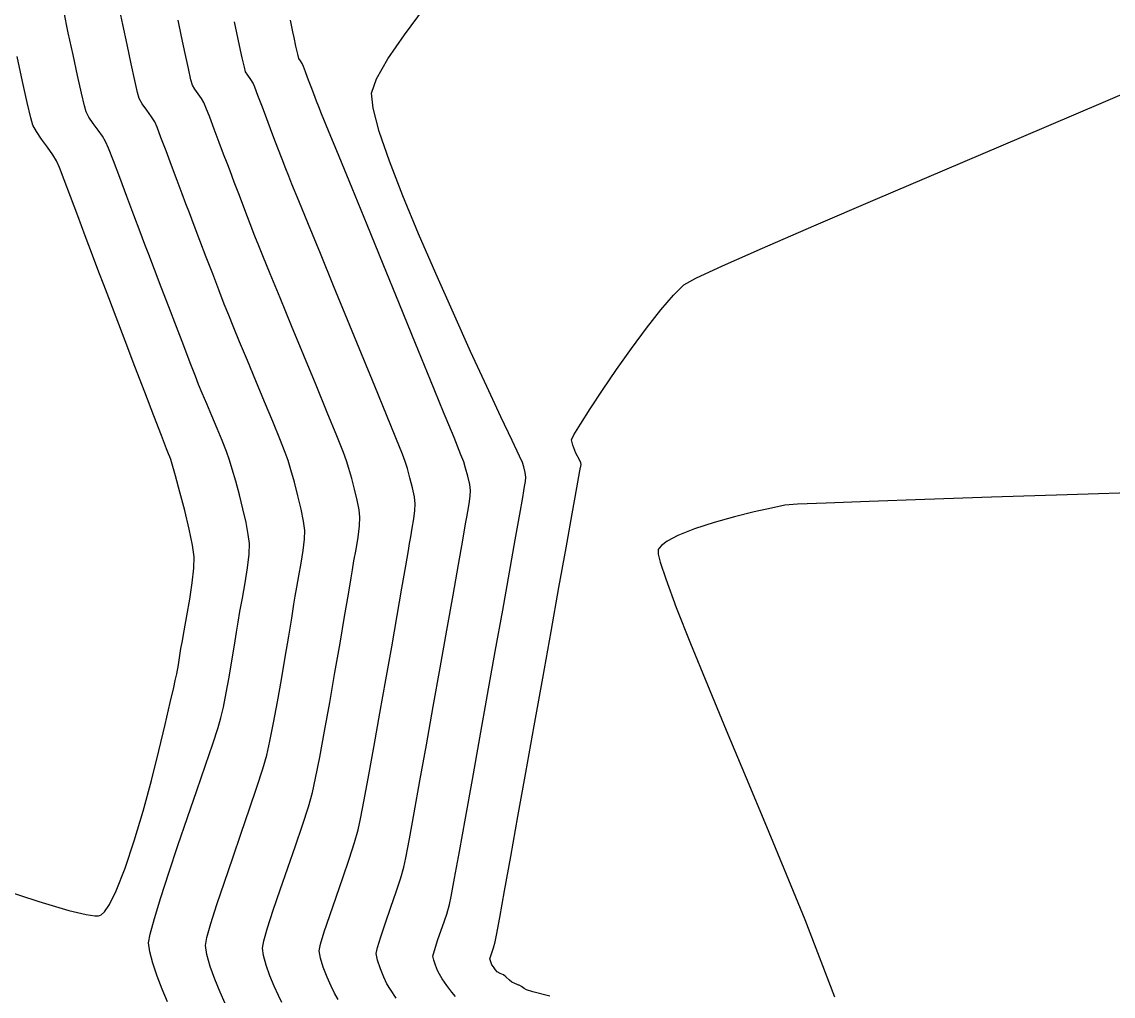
# Model space of a CAD drawing. Header units: metres. Extents: x 708868 to 711043, y 5411316 to 5413138.
# Drawn here: x 709627.5 to 709685.6, y 5411679.7 to 5411731.6 of the extents above; entities that cross this region are included whole.
import ezdxf

# ---------------------------------------------------------------- set-up
doc = ezdxf.new("R2010")
doc.units = ezdxf.units.M
for name, color, linetype in [('Rionegro 2010_Contours', 7, 'Continuous'), ('Rionegro 2014_Contours', 7, 'Continuous'), ('Rionegro 2018_Contours', 7, 'Continuous')]:
    doc.layers.add(name, color=color, linetype=linetype)

msp = doc.modelspace()

# ---------------------------------------------------------------- linework, layer by layer
at = {"layer": 'Rionegro 2010_Contours'}
for points in [[(709635.215, 5411679.356, 241), (709634.931, 5411680.03, 241), (709634.66, 5411680.734, 241), (709634.429, 5411681.416, 241), (709634.268, 5411682.024, 241), (709634.203, 5411682.506, 241), (709634.283, 5411682.972, 241), (709634.511, 5411683.803, 241), (709634.856, 5411684.919, 241), (709635.285, 5411686.241, 241), (709635.769, 5411687.687, 241), (709636.275, 5411689.178, 241), (709636.774, 5411690.633, 241), (709637.232, 5411691.972, 241), (709637.62, 5411693.115, 241), (709637.906, 5411693.981, 241), (709638.059, 5411694.49, 241), (709638.189, 5411695.074, 241), (709638.336, 5411695.825, 241), (709638.489, 5411696.672, 241), (709638.639, 5411697.542, 241), (709638.776, 5411698.366, 241), (709638.891, 5411699.072, 241), (709638.974, 5411699.588, 241), (709639.073, 5411700.157, 241), (709639.205, 5411700.882, 241), (709639.345, 5411701.686, 241), (709639.469, 5411702.489, 241), (709639.553, 5411703.213, 241), (709639.572, 5411703.78, 241), (709639.516, 5411704.269, 241), (709639.395, 5411704.906, 241), (709639.23, 5411705.633, 241), (709639.04, 5411706.388, 241), (709638.845, 5411707.113, 241), (709638.662, 5411707.749, 241), (709638.514, 5411708.236, 241), (709638.349, 5411708.7, 241), (709638.122, 5411709.277, 241), (709637.856, 5411709.921, 241), (709637.574, 5411710.587, 241), (709637.301, 5411711.229, 241), (709637.059, 5411711.801, 241), (709636.871, 5411712.259, 241), (709636.695, 5411712.711, 241), (709636.42, 5411713.423, 241), (709636.073, 5411714.323, 241), (709635.683, 5411715.342, 241), (709635.274, 5411716.408, 241), (709634.875, 5411717.451, 241), (709634.513, 5411718.399, 241), (709634.213, 5411719.183, 241), (709634.004, 5411719.73, 241), (709633.752, 5411720.398, 241), (709633.42, 5411721.287, 241), (709633.047, 5411722.286, 241), (709632.671, 5411723.288, 241), (709632.332, 5411724.183, 241), (709632.068, 5411724.864, 241), (709631.917, 5411725.22, 241), (709631.751, 5411725.489, 241), (709631.515, 5411725.823, 241), (709631.257, 5411726.179, 241), (709631.028, 5411726.515, 241), (709630.876, 5411726.788, 241), (709630.784, 5411727.117, 241), (709630.626, 5411727.793, 241), (709630.418, 5411728.726, 241), (709630.18, 5411729.829, 241), (709629.929, 5411731.011, 241), (709629.683, 5411732.184, 241)], [(709650.55, 5411679.649, 236), (709650.353, 5411679.87, 236), (709650.094, 5411680.225, 236), (709649.849, 5411680.589, 236), (709649.698, 5411680.837, 236), (709649.601, 5411681.041, 236), (709649.488, 5411681.312, 236), (709649.394, 5411681.585, 236), (709649.353, 5411681.798, 236), (709649.429, 5411682.107, 236), (709649.618, 5411682.679, 236), (709649.858, 5411683.371, 236), (709650.085, 5411684.04, 236), (709650.236, 5411684.542, 236), (709650.322, 5411684.976, 236), (709650.503, 5411685.95, 236), (709650.762, 5411687.374, 236), (709651.084, 5411689.156, 236), (709651.452, 5411691.204, 236), (709651.851, 5411693.429, 236), (709652.263, 5411695.737, 236), (709652.674, 5411698.039, 236), (709653.067, 5411700.242, 236), (709653.425, 5411702.256, 236), (709653.733, 5411703.989, 236), (709653.975, 5411705.35, 236), (709654.134, 5411706.247, 236), (709654.194, 5411706.59, 236), (709654.235, 5411706.818, 236), (709654.281, 5411707.1, 236), (709654.3, 5411707.327, 236), (709654.26, 5411707.565, 236), (709654.184, 5411707.868, 236), (709654.113, 5411708.111, 236), (709653.963, 5411708.436, 236), (709653.566, 5411709.277, 236), (709652.97, 5411710.546, 236), (709652.219, 5411712.158, 236), (709651.36, 5411714.024, 236), (709650.438, 5411716.061, 236), (709649.5, 5411718.179, 236), (709648.59, 5411720.294, 236), (709647.755, 5411722.319, 236), (709647.041, 5411724.167, 236), (709646.493, 5411725.752, 236), (709646.158, 5411726.987, 236), (709646.08, 5411727.786, 236), (709646.346, 5411728.553, 236), (709646.952, 5411729.613, 236), (709647.828, 5411730.899, 236), (709648.902, 5411732.344, 236)], [(709641.306, 5411679.319, 239), (709641.12, 5411679.698, 239), (709640.898, 5411680.195, 239), (709640.67, 5411680.753, 239), (709640.468, 5411681.316, 239), (709640.322, 5411681.825, 239), (709640.263, 5411682.223, 239), (709640.337, 5411682.616, 239), (709640.542, 5411683.315, 239), (709640.846, 5411684.244, 239), (709641.217, 5411685.33, 239), (709641.622, 5411686.498, 239), (709642.029, 5411687.675, 239), (709642.404, 5411688.785, 239), (709642.715, 5411689.755, 239), (709642.93, 5411690.511, 239), (709643.1, 5411691.281, 239), (709643.321, 5411692.405, 239), (709643.577, 5411693.784, 239), (709643.853, 5411695.321, 239), (709644.133, 5411696.918, 239), (709644.403, 5411698.478, 239), (709644.646, 5411699.902, 239), (709644.847, 5411701.094, 239), (709644.991, 5411701.956, 239), (709645.062, 5411702.389, 239), (709645.145, 5411702.86, 239), (709645.255, 5411703.468, 239), (709645.363, 5411704.122, 239), (709645.442, 5411704.729, 239), (709645.463, 5411705.199, 239), (709645.415, 5411705.59, 239), (709645.313, 5411706.104, 239), (709645.176, 5411706.682, 239), (709645.023, 5411707.261, 239), (709644.876, 5411707.783, 239), (709644.753, 5411708.186, 239), (709644.582, 5411708.638, 239), (709644.224, 5411709.534, 239), (709643.723, 5411710.765, 239), (709643.126, 5411712.223, 239), (709642.478, 5411713.8, 239), (709641.825, 5411715.386, 239), (709641.212, 5411716.873, 239), (709640.685, 5411718.153, 239), (709640.289, 5411719.117, 239), (709640.07, 5411719.658, 239), (709639.869, 5411720.17, 239), (709639.614, 5411720.83, 239), (709639.33, 5411721.572, 239), (709639.039, 5411722.331, 239), (709638.768, 5411723.042, 239), (709638.541, 5411723.64, 239), (709638.381, 5411724.058, 239), (709638.202, 5411724.532, 239), (709637.965, 5411725.167, 239), (709637.705, 5411725.863, 239), (709637.459, 5411726.516, 239), (709637.262, 5411727.027, 239), (709637.152, 5411727.292, 239), (709637.022, 5411727.497, 239), (709636.839, 5411727.752, 239), (709636.659, 5411728.008, 239), (709636.539, 5411728.215, 239), (709636.461, 5411728.504, 239), (709636.324, 5411729.106, 239), (709636.15, 5411729.909, 239), (709635.96, 5411730.803, 239), (709635.777, 5411731.675, 239)], [(709644.306, 5411679.481, 238), (709644.103, 5411679.825, 238), (709643.926, 5411680.191, 238), (709643.715, 5411680.676, 238), (709643.511, 5411681.204, 238), (709643.357, 5411681.698, 238), (709643.293, 5411682.082, 238), (709643.365, 5411682.443, 238), (709643.563, 5411683.096, 238), (709643.85, 5411683.957, 238), (709644.19, 5411684.945, 238), (709644.548, 5411685.978, 238), (709644.887, 5411686.973, 238), (709645.172, 5411687.848, 238), (709645.365, 5411688.521, 238), (709645.494, 5411689.118, 238), (709645.689, 5411690.125, 238), (709645.936, 5411691.454, 238), (709646.22, 5411693.022, 238), (709646.528, 5411694.74, 238), (709646.843, 5411696.525, 238), (709647.153, 5411698.288, 238), (709647.443, 5411699.945, 238), (709647.697, 5411701.41, 238), (709647.902, 5411702.596, 238), (709648.043, 5411703.418, 238), (709648.106, 5411703.789, 238), (709648.169, 5411704.145, 238), (709648.251, 5411704.603, 238), (709648.333, 5411705.096, 238), (709648.393, 5411705.554, 238), (709648.409, 5411705.908, 238), (709648.36, 5411706.275, 238), (709648.256, 5411706.762, 238), (709648.123, 5411707.291, 238), (709647.987, 5411707.784, 238), (709647.873, 5411708.161, 238), (709647.723, 5411708.55, 238), (709647.377, 5411709.412, 238), (709646.873, 5411710.652, 238), (709646.251, 5411712.177, 238), (709645.549, 5411713.892, 238), (709644.806, 5411715.704, 238), (709644.062, 5411717.52, 238), (709643.354, 5411719.244, 238), (709642.722, 5411720.784, 238), (709642.205, 5411722.045, 238), (709641.841, 5411722.934, 238), (709641.669, 5411723.357, 238), (709641.513, 5411723.757, 238), (709641.312, 5411724.278, 238), (709641.092, 5411724.852, 238), (709640.878, 5411725.413, 238), (709640.695, 5411725.892, 238), (709640.569, 5411726.222, 238), (709640.425, 5411726.607, 238), (709640.231, 5411727.124, 238), (709640.031, 5411727.66, 238), (709639.863, 5411728.099, 238), (709639.769, 5411728.328, 238), (709639.647, 5411728.514, 238), (709639.484, 5411728.74, 238), (709639.37, 5411728.929, 238), (709639.307, 5411729.17, 238), (709639.194, 5411729.672, 238), (709639.055, 5411730.32, 238), (709638.912, 5411730.998, 238), (709638.789, 5411731.592, 238)], [(709647.388, 5411679.56, 237), (709647.086, 5411680.021, 237), (709646.901, 5411680.331, 237), (709646.738, 5411680.672, 237), (709646.549, 5411681.126, 237), (709646.391, 5411681.584, 237), (709646.323, 5411681.94, 237), (709646.39, 5411682.253, 237), (709646.568, 5411682.826, 237), (709646.821, 5411683.572, 237), (709647.109, 5411684.402, 237), (709647.394, 5411685.231, 237), (709647.637, 5411685.97, 237), (709647.801, 5411686.532, 237), (709647.907, 5411687.045, 237), (709648.096, 5411688.044, 237), (709648.353, 5411689.44, 237), (709648.661, 5411691.141, 237), (709649.005, 5411693.055, 237), (709649.369, 5411695.094, 237), (709649.737, 5411697.165, 237), (709650.093, 5411699.178, 237), (709650.422, 5411701.041, 237), (709650.708, 5411702.665, 237), (709650.936, 5411703.958, 237), (709651.088, 5411704.83, 237), (709651.15, 5411705.19, 237), (709651.206, 5411705.502, 237), (709651.277, 5411705.904, 237), (709651.335, 5411706.306, 237), (709651.354, 5411706.618, 237), (709651.307, 5411706.941, 237), (709651.208, 5411707.371, 237), (709651.092, 5411707.804, 237), (709650.993, 5411708.136, 237), (709650.844, 5411708.514, 237), (709650.473, 5411709.433, 237), (709649.92, 5411710.792, 237), (709649.226, 5411712.495, 237), (709648.43, 5411714.443, 237), (709647.573, 5411716.538, 237), (709646.696, 5411718.681, 237), (709645.839, 5411720.774, 237), (709645.043, 5411722.72, 237), (709644.347, 5411724.419, 237), (709643.792, 5411725.774, 237), (709643.419, 5411726.686, 237), (709643.268, 5411727.057, 237), (709643.151, 5411727.358, 237), (709643, 5411727.751, 237), (709642.856, 5411728.129, 237), (709642.758, 5411728.386, 237), (709642.67, 5411728.621, 237), (709642.554, 5411728.932, 237), (709642.447, 5411729.214, 237), (709642.386, 5411729.364, 237), (709642.292, 5411729.502, 237), (709642.201, 5411729.642, 237), (709642.148, 5411729.859, 237), (709642.055, 5411730.288, 237), (709641.958, 5411730.749, 237), (709641.893, 5411731.061, 237), (709641.84, 5411731.327, 237), (709641.769, 5411731.681, 237)], [(709626.3, 5411685.379, 242), (709628.352, 5411684.713, 242), (709629.961, 5411684.237, 242), (709630.886, 5411684.011, 242), (709631.348, 5411683.938, 242), (709631.537, 5411683.94, 242), (709631.594, 5411683.956, 242), (709631.677, 5411684.005, 242), (709631.847, 5411684.165, 242), (709632.114, 5411684.544, 242), (709632.485, 5411685.278, 242), (709632.963, 5411686.491, 242), (709633.443, 5411687.941, 242), (709633.911, 5411689.53, 242), (709634.351, 5411691.159, 242), (709634.749, 5411692.731, 242), (709635.091, 5411694.147, 242), (709635.36, 5411695.309, 242), (709635.542, 5411696.119, 242), (709635.623, 5411696.479, 242), (709635.702, 5411696.85, 242), (709635.789, 5411697.331, 242), (709635.869, 5411697.813, 242), (709635.93, 5411698.188, 242), (709635.991, 5411698.521, 242), (709636.104, 5411699.134, 242), (709636.245, 5411699.931, 242), (709636.393, 5411700.817, 242), (709636.521, 5411701.699, 242), (709636.607, 5411702.481, 242), (709636.627, 5411703.07, 242), (709636.544, 5411703.693, 242), (709636.365, 5411704.558, 242), (709636.127, 5411705.544, 242), (709635.872, 5411706.529, 242), (709635.639, 5411707.391, 242), (709635.466, 5411708.009, 242), (709635.394, 5411708.261, 242), (709635.334, 5411708.41, 242), (709635.272, 5411708.559, 242), (709635.165, 5411708.836, 242), (709634.89, 5411709.552, 242), (709634.489, 5411710.596, 242), (709634.005, 5411711.858, 242), (709633.479, 5411713.227, 242), (709632.955, 5411714.593, 242), (709632.475, 5411715.845, 242), (709632.081, 5411716.873, 242), (709631.816, 5411717.566, 242), (709631.556, 5411718.254, 242), (709631.218, 5411719.157, 242), (709630.833, 5411720.188, 242), (709630.433, 5411721.259, 242), (709630.048, 5411722.282, 242), (709629.71, 5411723.169, 242), (709629.45, 5411723.833, 242), (709629.299, 5411724.184, 242), (709629.1, 5411724.508, 242), (709628.815, 5411724.911, 242), (709628.504, 5411725.34, 242), (709628.228, 5411725.745, 242), (709628.045, 5411726.074, 242), (709627.934, 5411726.471, 242), (709627.743, 5411727.286, 242), (709627.493, 5411728.411, 242), (709627.206, 5411729.74, 242)]]:
    msp.add_polyline3d(points, dxfattribs=at)
at = {"layer": 'Rionegro 2014_Contours'}
for points in [[(709638.281, 5411679.276, 240), (709638.009, 5411679.884, 240), (709637.731, 5411680.567, 240), (709637.484, 5411681.255, 240), (709637.306, 5411681.877, 240), (709637.233, 5411682.365, 240), (709637.309, 5411682.791, 240), (709637.523, 5411683.545, 240), (709637.845, 5411684.553, 240), (709638.242, 5411685.741, 240), (709638.686, 5411687.035, 240), (709639.143, 5411688.36, 240), (709639.584, 5411689.643, 240), (709639.976, 5411690.811, 240), (709640.29, 5411691.787, 240), (709640.494, 5411692.5, 240), (709640.664, 5411693.254, 240), (709640.859, 5411694.23, 240), (709641.067, 5411695.352, 240), (709641.279, 5411696.547, 240), (709641.483, 5411697.74, 240), (709641.67, 5411698.855, 240), (709641.829, 5411699.818, 240), (709641.948, 5411700.554, 240), (709642.018, 5411700.988, 240), (709642.101, 5411701.463, 240), (709642.211, 5411702.069, 240), (709642.328, 5411702.74, 240), (709642.432, 5411703.411, 240), (709642.502, 5411704.016, 240), (709642.518, 5411704.489, 240), (709642.458, 5411704.976, 240), (709642.33, 5411705.617, 240), (709642.159, 5411706.337, 240), (709641.97, 5411707.059, 240), (709641.786, 5411707.709, 240), (709641.634, 5411708.211, 240), (709641.474, 5411708.646, 240), (709641.19, 5411709.363, 240), (709640.814, 5411710.286, 240), (709640.379, 5411711.341, 240), (709639.918, 5411712.453, 240), (709639.464, 5411713.545, 240), (709639.049, 5411714.544, 240), (709638.707, 5411715.373, 240), (709638.47, 5411715.958, 240), (709638.238, 5411716.55, 240), (709637.947, 5411717.303, 240), (709637.619, 5411718.158, 240), (709637.275, 5411719.055, 240), (709636.939, 5411719.937, 240), (709636.631, 5411720.743, 240), (709636.375, 5411721.415, 240), (709636.192, 5411721.894, 240), (709635.992, 5411722.425, 240), (709635.728, 5411723.131, 240), (709635.432, 5411723.925, 240), (709635.134, 5411724.721, 240), (709634.864, 5411725.432, 240), (709634.654, 5411725.973, 240), (709634.534, 5411726.256, 240), (709634.359, 5411726.532, 240), (709634.112, 5411726.876, 240), (709633.869, 5411727.221, 240), (709633.708, 5411727.501, 240), (709633.621, 5411727.816, 240), (709633.47, 5411728.469, 240), (709633.275, 5411729.358, 240), (709633.055, 5411730.384, 240), (709632.831, 5411731.445, 240), (709632.623, 5411732.441, 240)], [(709635.215, 5411679.356, 241), (709634.931, 5411680.03, 241), (709634.66, 5411680.734, 241), (709634.429, 5411681.416, 241), (709634.268, 5411682.024, 241), (709634.203, 5411682.506, 241), (709634.283, 5411682.972, 241), (709634.511, 5411683.803, 241), (709634.856, 5411684.919, 241), (709635.285, 5411686.241, 241), (709635.769, 5411687.687, 241), (709636.275, 5411689.178, 241), (709636.774, 5411690.633, 241), (709637.232, 5411691.972, 241), (709637.62, 5411693.115, 241), (709637.906, 5411693.981, 241), (709638.059, 5411694.49, 241), (709638.189, 5411695.074, 241), (709638.336, 5411695.825, 241), (709638.489, 5411696.672, 241), (709638.639, 5411697.542, 241), (709638.776, 5411698.366, 241), (709638.891, 5411699.072, 241), (709638.974, 5411699.588, 241), (709639.073, 5411700.157, 241), (709639.205, 5411700.882, 241), (709639.345, 5411701.686, 241), (709639.469, 5411702.489, 241), (709639.553, 5411703.213, 241), (709639.572, 5411703.78, 241), (709639.516, 5411704.269, 241), (709639.395, 5411704.906, 241), (709639.23, 5411705.633, 241), (709639.04, 5411706.388, 241), (709638.845, 5411707.113, 241), (709638.662, 5411707.749, 241), (709638.514, 5411708.236, 241), (709638.349, 5411708.7, 241), (709638.122, 5411709.277, 241), (709637.856, 5411709.921, 241), (709637.574, 5411710.587, 241), (709637.301, 5411711.229, 241), (709637.059, 5411711.801, 241), (709636.871, 5411712.259, 241), (709636.695, 5411712.711, 241), (709636.42, 5411713.423, 241), (709636.073, 5411714.323, 241), (709635.683, 5411715.342, 241), (709635.274, 5411716.408, 241), (709634.875, 5411717.451, 241), (709634.513, 5411718.399, 241), (709634.213, 5411719.183, 241), (709634.004, 5411719.73, 241), (709633.752, 5411720.398, 241), (709633.42, 5411721.287, 241), (709633.047, 5411722.286, 241), (709632.671, 5411723.288, 241), (709632.332, 5411724.183, 241), (709632.068, 5411724.864, 241), (709631.917, 5411725.22, 241), (709631.751, 5411725.489, 241), (709631.515, 5411725.823, 241), (709631.257, 5411726.179, 241), (709631.028, 5411726.515, 241), (709630.876, 5411726.788, 241), (709630.784, 5411727.117, 241), (709630.626, 5411727.793, 241), (709630.418, 5411728.726, 241), (709630.18, 5411729.829, 241), (709629.929, 5411731.011, 241), (709629.683, 5411732.184, 241)], [(709650.55, 5411679.649, 236), (709650.353, 5411679.87, 236), (709650.094, 5411680.225, 236), (709649.849, 5411680.589, 236), (709649.698, 5411680.837, 236), (709649.601, 5411681.041, 236), (709649.488, 5411681.312, 236), (709649.394, 5411681.585, 236), (709649.353, 5411681.798, 236), (709649.429, 5411682.107, 236), (709649.618, 5411682.679, 236), (709649.858, 5411683.371, 236), (709650.085, 5411684.04, 236), (709650.236, 5411684.542, 236), (709650.322, 5411684.976, 236), (709650.503, 5411685.95, 236), (709650.762, 5411687.374, 236), (709651.084, 5411689.156, 236), (709651.452, 5411691.204, 236), (709651.851, 5411693.429, 236), (709652.263, 5411695.737, 236), (709652.674, 5411698.039, 236), (709653.067, 5411700.242, 236), (709653.425, 5411702.256, 236), (709653.733, 5411703.989, 236), (709653.975, 5411705.35, 236), (709654.134, 5411706.247, 236), (709654.194, 5411706.59, 236), (709654.235, 5411706.818, 236), (709654.281, 5411707.1, 236), (709654.3, 5411707.327, 236), (709654.26, 5411707.565, 236), (709654.184, 5411707.868, 236), (709654.113, 5411708.111, 236), (709653.963, 5411708.436, 236), (709653.566, 5411709.277, 236), (709652.97, 5411710.546, 236), (709652.219, 5411712.158, 236), (709651.36, 5411714.024, 236), (709650.438, 5411716.061, 236), (709649.5, 5411718.179, 236), (709648.59, 5411720.294, 236), (709647.755, 5411722.319, 236), (709647.041, 5411724.167, 236), (709646.493, 5411725.752, 236), (709646.158, 5411726.987, 236), (709646.08, 5411727.786, 236), (709646.346, 5411728.553, 236), (709646.952, 5411729.613, 236), (709647.828, 5411730.899, 236), (709648.902, 5411732.344, 236)], [(709641.306, 5411679.319, 239), (709641.12, 5411679.698, 239), (709640.898, 5411680.195, 239), (709640.67, 5411680.753, 239), (709640.468, 5411681.316, 239), (709640.322, 5411681.825, 239), (709640.263, 5411682.223, 239), (709640.337, 5411682.616, 239), (709640.542, 5411683.315, 239), (709640.846, 5411684.244, 239), (709641.217, 5411685.33, 239), (709641.622, 5411686.498, 239), (709642.029, 5411687.675, 239), (709642.404, 5411688.785, 239), (709642.715, 5411689.755, 239), (709642.93, 5411690.511, 239), (709643.1, 5411691.281, 239), (709643.321, 5411692.405, 239), (709643.577, 5411693.784, 239), (709643.853, 5411695.321, 239), (709644.133, 5411696.918, 239), (709644.403, 5411698.478, 239), (709644.646, 5411699.902, 239), (709644.847, 5411701.094, 239), (709644.991, 5411701.956, 239), (709645.062, 5411702.389, 239), (709645.145, 5411702.86, 239), (709645.255, 5411703.468, 239), (709645.363, 5411704.122, 239), (709645.442, 5411704.729, 239), (709645.463, 5411705.199, 239), (709645.415, 5411705.59, 239), (709645.313, 5411706.104, 239), (709645.176, 5411706.682, 239), (709645.023, 5411707.261, 239), (709644.876, 5411707.783, 239), (709644.753, 5411708.186, 239), (709644.582, 5411708.638, 239), (709644.224, 5411709.534, 239), (709643.723, 5411710.765, 239), (709643.126, 5411712.223, 239), (709642.478, 5411713.8, 239), (709641.825, 5411715.386, 239), (709641.212, 5411716.873, 239), (709640.685, 5411718.153, 239), (709640.289, 5411719.117, 239), (709640.07, 5411719.658, 239), (709639.869, 5411720.17, 239), (709639.614, 5411720.83, 239), (709639.33, 5411721.572, 239), (709639.039, 5411722.331, 239), (709638.768, 5411723.042, 239), (709638.541, 5411723.64, 239), (709638.381, 5411724.058, 239), (709638.202, 5411724.532, 239), (709637.965, 5411725.167, 239), (709637.705, 5411725.863, 239), (709637.459, 5411726.516, 239), (709637.262, 5411727.027, 239), (709637.152, 5411727.292, 239), (709637.022, 5411727.497, 239), (709636.839, 5411727.752, 239), (709636.659, 5411728.008, 239), (709636.539, 5411728.215, 239), (709636.461, 5411728.504, 239), (709636.324, 5411729.106, 239), (709636.15, 5411729.909, 239), (709635.96, 5411730.803, 239), (709635.777, 5411731.675, 239)], [(709644.306, 5411679.481, 238), (709644.103, 5411679.825, 238), (709643.926, 5411680.191, 238), (709643.715, 5411680.676, 238), (709643.511, 5411681.204, 238), (709643.357, 5411681.698, 238), (709643.293, 5411682.082, 238), (709643.365, 5411682.443, 238), (709643.563, 5411683.096, 238), (709643.85, 5411683.957, 238), (709644.19, 5411684.945, 238), (709644.548, 5411685.978, 238), (709644.887, 5411686.973, 238), (709645.172, 5411687.848, 238), (709645.365, 5411688.521, 238), (709645.494, 5411689.118, 238), (709645.689, 5411690.125, 238), (709645.936, 5411691.454, 238), (709646.22, 5411693.022, 238), (709646.528, 5411694.74, 238), (709646.843, 5411696.525, 238), (709647.153, 5411698.288, 238), (709647.443, 5411699.945, 238), (709647.697, 5411701.41, 238), (709647.902, 5411702.596, 238), (709648.043, 5411703.418, 238), (709648.106, 5411703.789, 238), (709648.169, 5411704.145, 238), (709648.251, 5411704.603, 238), (709648.333, 5411705.096, 238), (709648.393, 5411705.554, 238), (709648.409, 5411705.908, 238), (709648.36, 5411706.275, 238), (709648.256, 5411706.762, 238), (709648.123, 5411707.291, 238), (709647.987, 5411707.784, 238), (709647.873, 5411708.161, 238), (709647.723, 5411708.55, 238), (709647.377, 5411709.412, 238), (709646.873, 5411710.652, 238), (709646.251, 5411712.177, 238), (709645.549, 5411713.892, 238), (709644.806, 5411715.704, 238), (709644.062, 5411717.52, 238), (709643.354, 5411719.244, 238), (709642.722, 5411720.784, 238), (709642.205, 5411722.045, 238), (709641.841, 5411722.934, 238), (709641.669, 5411723.357, 238), (709641.513, 5411723.757, 238), (709641.312, 5411724.278, 238), (709641.092, 5411724.852, 238), (709640.878, 5411725.413, 238), (709640.695, 5411725.892, 238), (709640.569, 5411726.222, 238), (709640.425, 5411726.607, 238), (709640.231, 5411727.124, 238), (709640.031, 5411727.66, 238), (709639.863, 5411728.099, 238), (709639.769, 5411728.328, 238), (709639.647, 5411728.514, 238), (709639.484, 5411728.74, 238), (709639.37, 5411728.929, 238), (709639.307, 5411729.17, 238), (709639.194, 5411729.672, 238), (709639.055, 5411730.32, 238), (709638.912, 5411730.998, 238), (709638.789, 5411731.592, 238)], [(709647.388, 5411679.56, 237), (709647.086, 5411680.021, 237), (709646.901, 5411680.331, 237), (709646.738, 5411680.672, 237), (709646.549, 5411681.126, 237), (709646.391, 5411681.584, 237), (709646.323, 5411681.94, 237), (709646.39, 5411682.253, 237), (709646.568, 5411682.826, 237), (709646.821, 5411683.572, 237), (709647.109, 5411684.402, 237), (709647.394, 5411685.231, 237), (709647.637, 5411685.97, 237), (709647.801, 5411686.532, 237), (709647.907, 5411687.045, 237), (709648.096, 5411688.044, 237), (709648.353, 5411689.44, 237), (709648.661, 5411691.141, 237), (709649.005, 5411693.055, 237), (709649.369, 5411695.094, 237), (709649.737, 5411697.165, 237), (709650.093, 5411699.178, 237), (709650.422, 5411701.041, 237), (709650.708, 5411702.665, 237), (709650.936, 5411703.958, 237), (709651.088, 5411704.83, 237), (709651.15, 5411705.19, 237), (709651.206, 5411705.502, 237), (709651.277, 5411705.904, 237), (709651.335, 5411706.306, 237), (709651.354, 5411706.618, 237), (709651.307, 5411706.941, 237), (709651.208, 5411707.371, 237), (709651.092, 5411707.804, 237), (709650.993, 5411708.136, 237), (709650.844, 5411708.514, 237), (709650.473, 5411709.433, 237), (709649.92, 5411710.792, 237), (709649.226, 5411712.495, 237), (709648.43, 5411714.443, 237), (709647.573, 5411716.538, 237), (709646.696, 5411718.681, 237), (709645.839, 5411720.774, 237), (709645.043, 5411722.72, 237), (709644.347, 5411724.419, 237), (709643.792, 5411725.774, 237), (709643.419, 5411726.686, 237), (709643.268, 5411727.057, 237), (709643.151, 5411727.358, 237), (709643, 5411727.751, 237), (709642.856, 5411728.129, 237), (709642.758, 5411728.386, 237), (709642.67, 5411728.621, 237), (709642.554, 5411728.932, 237), (709642.447, 5411729.214, 237), (709642.386, 5411729.364, 237), (709642.292, 5411729.502, 237), (709642.201, 5411729.642, 237), (709642.148, 5411729.859, 237), (709642.055, 5411730.288, 237), (709641.958, 5411730.749, 237), (709641.893, 5411731.061, 237), (709641.84, 5411731.327, 237), (709641.769, 5411731.681, 237)], [(709626.3, 5411685.379, 242), (709628.352, 5411684.713, 242), (709629.961, 5411684.237, 242), (709630.886, 5411684.011, 242), (709631.348, 5411683.938, 242), (709631.537, 5411683.94, 242), (709631.594, 5411683.956, 242), (709631.677, 5411684.005, 242), (709631.847, 5411684.165, 242), (709632.114, 5411684.544, 242), (709632.485, 5411685.278, 242), (709632.963, 5411686.491, 242), (709633.443, 5411687.941, 242), (709633.911, 5411689.53, 242), (709634.351, 5411691.159, 242), (709634.749, 5411692.731, 242), (709635.091, 5411694.147, 242), (709635.36, 5411695.309, 242), (709635.542, 5411696.119, 242), (709635.623, 5411696.479, 242), (709635.702, 5411696.85, 242), (709635.789, 5411697.331, 242), (709635.869, 5411697.813, 242), (709635.93, 5411698.188, 242), (709635.991, 5411698.521, 242), (709636.104, 5411699.134, 242), (709636.245, 5411699.931, 242), (709636.393, 5411700.817, 242), (709636.521, 5411701.699, 242), (709636.607, 5411702.481, 242), (709636.627, 5411703.07, 242), (709636.544, 5411703.693, 242), (709636.365, 5411704.558, 242), (709636.127, 5411705.544, 242), (709635.872, 5411706.529, 242), (709635.639, 5411707.391, 242), (709635.466, 5411708.009, 242), (709635.394, 5411708.261, 242), (709635.334, 5411708.41, 242), (709635.272, 5411708.559, 242), (709635.165, 5411708.836, 242), (709634.89, 5411709.552, 242), (709634.489, 5411710.596, 242), (709634.005, 5411711.858, 242), (709633.479, 5411713.227, 242), (709632.955, 5411714.593, 242), (709632.475, 5411715.845, 242), (709632.081, 5411716.873, 242), (709631.816, 5411717.566, 242), (709631.556, 5411718.254, 242), (709631.218, 5411719.157, 242), (709630.833, 5411720.188, 242), (709630.433, 5411721.259, 242), (709630.048, 5411722.282, 242), (709629.71, 5411723.169, 242), (709629.45, 5411723.833, 242), (709629.299, 5411724.184, 242), (709629.1, 5411724.508, 242), (709628.815, 5411724.911, 242), (709628.504, 5411725.34, 242), (709628.228, 5411725.745, 242), (709628.045, 5411726.074, 242), (709627.934, 5411726.471, 242), (709627.743, 5411727.286, 242), (709627.493, 5411728.411, 242), (709627.206, 5411729.74, 242)], [(709653.945, 5411680.247, 235), (709653.916, 5411680.26, 235), (709653.839, 5411680.291, 235), (709653.704, 5411680.342, 235), (709653.558, 5411680.408, 235), (709653.422, 5411680.524, 235), (709653.238, 5411680.696, 235), (709653.109, 5411680.808, 235), (709652.939, 5411680.879, 235), (709652.774, 5411680.955, 235), (709652.683, 5411681.063, 235), (709652.57, 5411681.224, 235), (709652.496, 5411681.343, 235), (709652.427, 5411681.498, 235), (709652.383, 5411681.657, 235), (709652.446, 5411681.875, 235), (709652.574, 5411682.246, 235), (709652.672, 5411682.553, 235), (709652.739, 5411682.912, 235), (709652.909, 5411683.849, 235), (709653.166, 5411685.276, 235), (709653.494, 5411687.101, 235), (709653.878, 5411689.236, 235), (709654.301, 5411691.593, 235), (709654.747, 5411694.08, 235), (709655.2, 5411696.61, 235), (709655.645, 5411699.092, 235), (709656.065, 5411701.438, 235), (709656.445, 5411703.557, 235), (709656.768, 5411705.362, 235), (709657.019, 5411706.762, 235), (709657.181, 5411707.668, 235), (709657.238, 5411707.99, 235), (709657.233, 5411708.086, 235), (709657.15, 5411708.245, 235), (709656.969, 5411708.609, 235), (709656.794, 5411709.021, 235), (709656.729, 5411709.321, 235), (709656.861, 5411709.58, 235), (709657.21, 5411710.153, 235), (709657.734, 5411710.971, 235), (709658.39, 5411711.961, 235), (709659.135, 5411713.055, 235), (709659.927, 5411714.179, 235), (709660.723, 5411715.264, 235), (709661.482, 5411716.238, 235), (709662.159, 5411717.03, 235), (709662.713, 5411717.57, 235), (709663.358, 5411717.922, 235), (709664.782, 5411718.584, 235), (709666.903, 5411719.525, 235), (709669.639, 5411720.713, 235), (709672.905, 5411722.117, 235), (709676.621, 5411723.705, 235), (709680.703, 5411725.445, 235), (709685.069, 5411727.305, 235), (709689.635, 5411729.255, 235)], [(709687.594, 5411706.525, 235), (709683.141, 5411706.382, 235), (709679.097, 5411706.252, 235), (709675.55, 5411706.135, 235), (709672.588, 5411706.033, 235), (709670.3, 5411705.946, 235), (709668.775, 5411705.876, 235), (709668.1, 5411705.824, 235), (709667.387, 5411705.679, 235), (709666.462, 5411705.471, 235), (709665.413, 5411705.211, 235), (709664.326, 5411704.908, 235), (709663.29, 5411704.572, 235), (709662.391, 5411704.212, 235), (709661.83, 5411703.914, 235), (709661.53, 5411703.688, 235), (709661.399, 5411703.537, 235), (709661.356, 5411703.461, 235), (709661.343, 5411703.408, 235), (709661.355, 5411703.229, 235), (709661.46, 5411702.786, 235), (709661.748, 5411701.898, 235), (709662.315, 5411700.373, 235), (709663.07, 5411698.466, 235), (709663.972, 5411696.261, 235), (709664.976, 5411693.844, 235), (709666.039, 5411691.299, 235), (709667.119, 5411688.711, 235), (709668.171, 5411686.165, 235), (709669.153, 5411683.745, 235), (709670.021, 5411681.538, 235), (709670.733, 5411679.627, 235)], [(709655.571, 5411679.659, 235), (709654.669, 5411679.905, 235), (709654.329, 5411680.001, 235), (709654.207, 5411680.072, 235), (709654.06, 5411680.172, 235), (709653.945, 5411680.247, 235)]]:
    msp.add_polyline3d(points, dxfattribs=at)
at = {"layer": 'Rionegro 2018_Contours'}
for points in [[(709638.281, 5411679.276, 240), (709638.009, 5411679.884, 240), (709637.731, 5411680.567, 240), (709637.484, 5411681.255, 240), (709637.306, 5411681.877, 240), (709637.233, 5411682.365, 240), (709637.309, 5411682.791, 240), (709637.523, 5411683.545, 240), (709637.845, 5411684.553, 240), (709638.242, 5411685.741, 240), (709638.686, 5411687.035, 240), (709639.143, 5411688.36, 240), (709639.584, 5411689.643, 240), (709639.976, 5411690.811, 240), (709640.29, 5411691.787, 240), (709640.494, 5411692.5, 240), (709640.664, 5411693.254, 240), (709640.859, 5411694.23, 240), (709641.067, 5411695.352, 240), (709641.279, 5411696.547, 240), (709641.483, 5411697.74, 240), (709641.67, 5411698.855, 240), (709641.829, 5411699.818, 240), (709641.948, 5411700.554, 240), (709642.018, 5411700.988, 240), (709642.101, 5411701.463, 240), (709642.211, 5411702.069, 240), (709642.328, 5411702.74, 240), (709642.432, 5411703.411, 240), (709642.502, 5411704.016, 240), (709642.518, 5411704.489, 240), (709642.458, 5411704.976, 240), (709642.33, 5411705.617, 240), (709642.159, 5411706.337, 240), (709641.97, 5411707.059, 240), (709641.786, 5411707.709, 240), (709641.634, 5411708.211, 240), (709641.474, 5411708.646, 240), (709641.19, 5411709.363, 240), (709640.814, 5411710.286, 240), (709640.379, 5411711.341, 240), (709639.918, 5411712.453, 240), (709639.464, 5411713.545, 240), (709639.049, 5411714.544, 240), (709638.707, 5411715.373, 240), (709638.47, 5411715.958, 240), (709638.238, 5411716.55, 240), (709637.947, 5411717.303, 240), (709637.619, 5411718.158, 240), (709637.275, 5411719.055, 240), (709636.939, 5411719.937, 240), (709636.631, 5411720.743, 240), (709636.375, 5411721.415, 240), (709636.192, 5411721.894, 240), (709635.992, 5411722.425, 240), (709635.728, 5411723.131, 240), (709635.432, 5411723.925, 240), (709635.134, 5411724.721, 240), (709634.864, 5411725.432, 240), (709634.654, 5411725.973, 240), (709634.534, 5411726.256, 240), (709634.359, 5411726.532, 240), (709634.112, 5411726.876, 240), (709633.869, 5411727.221, 240), (709633.708, 5411727.501, 240), (709633.621, 5411727.816, 240), (709633.47, 5411728.469, 240), (709633.275, 5411729.358, 240), (709633.055, 5411730.384, 240), (709632.831, 5411731.445, 240), (709632.623, 5411732.441, 240)], [(709635.215, 5411679.356, 241), (709634.931, 5411680.03, 241), (709634.66, 5411680.734, 241), (709634.429, 5411681.416, 241), (709634.268, 5411682.024, 241), (709634.203, 5411682.506, 241), (709634.283, 5411682.972, 241), (709634.511, 5411683.803, 241), (709634.856, 5411684.919, 241), (709635.285, 5411686.241, 241), (709635.769, 5411687.687, 241), (709636.275, 5411689.178, 241), (709636.774, 5411690.633, 241), (709637.232, 5411691.972, 241), (709637.62, 5411693.115, 241), (709637.906, 5411693.981, 241), (709638.059, 5411694.49, 241), (709638.189, 5411695.074, 241), (709638.336, 5411695.825, 241), (709638.489, 5411696.672, 241), (709638.639, 5411697.542, 241), (709638.776, 5411698.366, 241), (709638.891, 5411699.072, 241), (709638.974, 5411699.588, 241), (709639.073, 5411700.157, 241), (709639.205, 5411700.882, 241), (709639.345, 5411701.686, 241), (709639.469, 5411702.489, 241), (709639.553, 5411703.213, 241), (709639.572, 5411703.78, 241), (709639.516, 5411704.269, 241), (709639.395, 5411704.906, 241), (709639.23, 5411705.633, 241), (709639.04, 5411706.388, 241), (709638.845, 5411707.113, 241), (709638.662, 5411707.749, 241), (709638.514, 5411708.236, 241), (709638.349, 5411708.7, 241), (709638.122, 5411709.277, 241), (709637.856, 5411709.921, 241), (709637.574, 5411710.587, 241), (709637.301, 5411711.229, 241), (709637.059, 5411711.801, 241), (709636.871, 5411712.259, 241), (709636.695, 5411712.711, 241), (709636.42, 5411713.423, 241), (709636.073, 5411714.323, 241), (709635.683, 5411715.342, 241), (709635.274, 5411716.408, 241), (709634.875, 5411717.451, 241), (709634.513, 5411718.399, 241), (709634.213, 5411719.183, 241), (709634.004, 5411719.73, 241), (709633.752, 5411720.398, 241), (709633.42, 5411721.287, 241), (709633.047, 5411722.286, 241), (709632.671, 5411723.288, 241), (709632.332, 5411724.183, 241), (709632.068, 5411724.864, 241), (709631.917, 5411725.22, 241), (709631.751, 5411725.489, 241), (709631.515, 5411725.823, 241), (709631.257, 5411726.179, 241), (709631.028, 5411726.515, 241), (709630.876, 5411726.788, 241), (709630.784, 5411727.117, 241), (709630.626, 5411727.793, 241), (709630.418, 5411728.726, 241), (709630.18, 5411729.829, 241), (709629.929, 5411731.011, 241), (709629.683, 5411732.184, 241)], [(709650.55, 5411679.649, 236), (709650.353, 5411679.87, 236), (709650.094, 5411680.225, 236), (709649.849, 5411680.589, 236), (709649.698, 5411680.837, 236), (709649.601, 5411681.041, 236), (709649.488, 5411681.312, 236), (709649.394, 5411681.585, 236), (709649.353, 5411681.798, 236), (709649.429, 5411682.107, 236), (709649.618, 5411682.679, 236), (709649.858, 5411683.371, 236), (709650.085, 5411684.04, 236), (709650.236, 5411684.542, 236), (709650.322, 5411684.976, 236), (709650.503, 5411685.95, 236), (709650.762, 5411687.374, 236), (709651.084, 5411689.156, 236), (709651.452, 5411691.204, 236), (709651.851, 5411693.429, 236), (709652.263, 5411695.737, 236), (709652.674, 5411698.039, 236), (709653.067, 5411700.242, 236), (709653.425, 5411702.256, 236), (709653.733, 5411703.989, 236), (709653.975, 5411705.35, 236), (709654.134, 5411706.247, 236), (709654.194, 5411706.59, 236), (709654.235, 5411706.818, 236), (709654.281, 5411707.1, 236), (709654.3, 5411707.327, 236), (709654.26, 5411707.565, 236), (709654.184, 5411707.868, 236), (709654.113, 5411708.111, 236), (709653.963, 5411708.436, 236), (709653.566, 5411709.277, 236), (709652.97, 5411710.546, 236), (709652.219, 5411712.158, 236), (709651.36, 5411714.024, 236), (709650.438, 5411716.061, 236), (709649.5, 5411718.179, 236), (709648.59, 5411720.294, 236), (709647.755, 5411722.319, 236), (709647.041, 5411724.167, 236), (709646.493, 5411725.752, 236), (709646.158, 5411726.987, 236), (709646.08, 5411727.786, 236), (709646.346, 5411728.553, 236), (709646.952, 5411729.613, 236), (709647.828, 5411730.899, 236), (709648.902, 5411732.344, 236)], [(709641.306, 5411679.319, 239), (709641.12, 5411679.698, 239), (709640.898, 5411680.195, 239), (709640.67, 5411680.753, 239), (709640.468, 5411681.316, 239), (709640.322, 5411681.825, 239), (709640.263, 5411682.223, 239), (709640.337, 5411682.616, 239), (709640.542, 5411683.315, 239), (709640.846, 5411684.244, 239), (709641.217, 5411685.33, 239), (709641.622, 5411686.498, 239), (709642.029, 5411687.675, 239), (709642.404, 5411688.785, 239), (709642.715, 5411689.755, 239), (709642.93, 5411690.511, 239), (709643.1, 5411691.281, 239), (709643.321, 5411692.405, 239), (709643.577, 5411693.784, 239), (709643.853, 5411695.321, 239), (709644.133, 5411696.918, 239), (709644.403, 5411698.478, 239), (709644.646, 5411699.902, 239), (709644.847, 5411701.094, 239), (709644.991, 5411701.956, 239), (709645.062, 5411702.389, 239), (709645.145, 5411702.86, 239), (709645.255, 5411703.468, 239), (709645.363, 5411704.122, 239), (709645.442, 5411704.729, 239), (709645.463, 5411705.199, 239), (709645.415, 5411705.59, 239), (709645.313, 5411706.104, 239), (709645.176, 5411706.682, 239), (709645.023, 5411707.261, 239), (709644.876, 5411707.783, 239), (709644.753, 5411708.186, 239), (709644.582, 5411708.638, 239), (709644.224, 5411709.534, 239), (709643.723, 5411710.765, 239), (709643.126, 5411712.223, 239), (709642.478, 5411713.8, 239), (709641.825, 5411715.386, 239), (709641.212, 5411716.873, 239), (709640.685, 5411718.153, 239), (709640.289, 5411719.117, 239), (709640.07, 5411719.658, 239), (709639.869, 5411720.17, 239), (709639.614, 5411720.83, 239), (709639.33, 5411721.572, 239), (709639.039, 5411722.331, 239), (709638.768, 5411723.042, 239), (709638.541, 5411723.64, 239), (709638.381, 5411724.058, 239), (709638.202, 5411724.532, 239), (709637.965, 5411725.167, 239), (709637.705, 5411725.863, 239), (709637.459, 5411726.516, 239), (709637.262, 5411727.027, 239), (709637.152, 5411727.292, 239), (709637.022, 5411727.497, 239), (709636.839, 5411727.752, 239), (709636.659, 5411728.008, 239), (709636.539, 5411728.215, 239), (709636.461, 5411728.504, 239), (709636.324, 5411729.106, 239), (709636.15, 5411729.909, 239), (709635.96, 5411730.803, 239), (709635.777, 5411731.675, 239)], [(709644.306, 5411679.481, 238), (709644.103, 5411679.825, 238), (709643.926, 5411680.191, 238), (709643.715, 5411680.676, 238), (709643.511, 5411681.204, 238), (709643.357, 5411681.698, 238), (709643.293, 5411682.082, 238), (709643.365, 5411682.443, 238), (709643.563, 5411683.096, 238), (709643.85, 5411683.957, 238), (709644.19, 5411684.945, 238), (709644.548, 5411685.978, 238), (709644.887, 5411686.973, 238), (709645.172, 5411687.848, 238), (709645.365, 5411688.521, 238), (709645.494, 5411689.118, 238), (709645.689, 5411690.125, 238), (709645.936, 5411691.454, 238), (709646.22, 5411693.022, 238), (709646.528, 5411694.74, 238), (709646.843, 5411696.525, 238), (709647.153, 5411698.288, 238), (709647.443, 5411699.945, 238), (709647.697, 5411701.41, 238), (709647.902, 5411702.596, 238), (709648.043, 5411703.418, 238), (709648.106, 5411703.789, 238), (709648.169, 5411704.145, 238), (709648.251, 5411704.603, 238), (709648.333, 5411705.096, 238), (709648.393, 5411705.554, 238), (709648.409, 5411705.908, 238), (709648.36, 5411706.275, 238), (709648.256, 5411706.762, 238), (709648.123, 5411707.291, 238), (709647.987, 5411707.784, 238), (709647.873, 5411708.161, 238), (709647.723, 5411708.55, 238), (709647.377, 5411709.412, 238), (709646.873, 5411710.652, 238), (709646.251, 5411712.177, 238), (709645.549, 5411713.892, 238), (709644.806, 5411715.704, 238), (709644.062, 5411717.52, 238), (709643.354, 5411719.244, 238), (709642.722, 5411720.784, 238), (709642.205, 5411722.045, 238), (709641.841, 5411722.934, 238), (709641.669, 5411723.357, 238), (709641.513, 5411723.757, 238), (709641.312, 5411724.278, 238), (709641.092, 5411724.852, 238), (709640.878, 5411725.413, 238), (709640.695, 5411725.892, 238), (709640.569, 5411726.222, 238), (709640.425, 5411726.607, 238), (709640.231, 5411727.124, 238), (709640.031, 5411727.66, 238), (709639.863, 5411728.099, 238), (709639.769, 5411728.328, 238), (709639.647, 5411728.514, 238), (709639.484, 5411728.74, 238), (709639.37, 5411728.929, 238), (709639.307, 5411729.17, 238), (709639.194, 5411729.672, 238), (709639.055, 5411730.32, 238), (709638.912, 5411730.998, 238), (709638.789, 5411731.592, 238)], [(709647.388, 5411679.56, 237), (709647.086, 5411680.021, 237), (709646.901, 5411680.331, 237), (709646.738, 5411680.672, 237), (709646.549, 5411681.126, 237), (709646.391, 5411681.584, 237), (709646.323, 5411681.94, 237), (709646.39, 5411682.253, 237), (709646.568, 5411682.826, 237), (709646.821, 5411683.572, 237), (709647.109, 5411684.402, 237), (709647.394, 5411685.231, 237), (709647.637, 5411685.97, 237), (709647.801, 5411686.532, 237), (709647.907, 5411687.045, 237), (709648.096, 5411688.044, 237), (709648.353, 5411689.44, 237), (709648.661, 5411691.141, 237), (709649.005, 5411693.055, 237), (709649.369, 5411695.094, 237), (709649.737, 5411697.165, 237), (709650.093, 5411699.178, 237), (709650.422, 5411701.041, 237), (709650.708, 5411702.665, 237), (709650.936, 5411703.958, 237), (709651.088, 5411704.83, 237), (709651.15, 5411705.19, 237), (709651.206, 5411705.502, 237), (709651.277, 5411705.904, 237), (709651.335, 5411706.306, 237), (709651.354, 5411706.618, 237), (709651.307, 5411706.941, 237), (709651.208, 5411707.371, 237), (709651.092, 5411707.804, 237), (709650.993, 5411708.136, 237), (709650.844, 5411708.514, 237), (709650.473, 5411709.433, 237), (709649.92, 5411710.792, 237), (709649.226, 5411712.495, 237), (709648.43, 5411714.443, 237), (709647.573, 5411716.538, 237), (709646.696, 5411718.681, 237), (709645.839, 5411720.774, 237), (709645.043, 5411722.72, 237), (709644.347, 5411724.419, 237), (709643.792, 5411725.774, 237), (709643.419, 5411726.686, 237), (709643.268, 5411727.057, 237), (709643.151, 5411727.358, 237), (709643, 5411727.751, 237), (709642.856, 5411728.129, 237), (709642.758, 5411728.386, 237), (709642.67, 5411728.621, 237), (709642.554, 5411728.932, 237), (709642.447, 5411729.214, 237), (709642.386, 5411729.364, 237), (709642.292, 5411729.502, 237), (709642.201, 5411729.642, 237), (709642.148, 5411729.859, 237), (709642.055, 5411730.288, 237), (709641.958, 5411730.749, 237), (709641.893, 5411731.061, 237), (709641.84, 5411731.327, 237), (709641.769, 5411731.681, 237)], [(709626.3, 5411685.379, 242), (709628.352, 5411684.713, 242), (709629.961, 5411684.237, 242), (709630.886, 5411684.011, 242), (709631.348, 5411683.938, 242), (709631.537, 5411683.94, 242), (709631.594, 5411683.956, 242), (709631.677, 5411684.005, 242), (709631.847, 5411684.165, 242), (709632.114, 5411684.544, 242), (709632.485, 5411685.278, 242), (709632.963, 5411686.491, 242), (709633.443, 5411687.941, 242), (709633.911, 5411689.53, 242), (709634.351, 5411691.159, 242), (709634.749, 5411692.731, 242), (709635.091, 5411694.147, 242), (709635.36, 5411695.309, 242), (709635.542, 5411696.119, 242), (709635.623, 5411696.479, 242), (709635.702, 5411696.85, 242), (709635.789, 5411697.331, 242), (709635.869, 5411697.813, 242), (709635.93, 5411698.188, 242), (709635.991, 5411698.521, 242), (709636.104, 5411699.134, 242), (709636.245, 5411699.931, 242), (709636.393, 5411700.817, 242), (709636.521, 5411701.699, 242), (709636.607, 5411702.481, 242), (709636.627, 5411703.07, 242), (709636.544, 5411703.693, 242), (709636.365, 5411704.558, 242), (709636.127, 5411705.544, 242), (709635.872, 5411706.529, 242), (709635.639, 5411707.391, 242), (709635.466, 5411708.009, 242), (709635.394, 5411708.261, 242), (709635.334, 5411708.41, 242), (709635.272, 5411708.559, 242), (709635.165, 5411708.836, 242), (709634.89, 5411709.552, 242), (709634.489, 5411710.596, 242), (709634.005, 5411711.858, 242), (709633.479, 5411713.227, 242), (709632.955, 5411714.593, 242), (709632.475, 5411715.845, 242), (709632.081, 5411716.873, 242), (709631.816, 5411717.566, 242), (709631.556, 5411718.254, 242), (709631.218, 5411719.157, 242), (709630.833, 5411720.188, 242), (709630.433, 5411721.259, 242), (709630.048, 5411722.282, 242), (709629.71, 5411723.169, 242), (709629.45, 5411723.833, 242), (709629.299, 5411724.184, 242), (709629.1, 5411724.508, 242), (709628.815, 5411724.911, 242), (709628.504, 5411725.34, 242), (709628.228, 5411725.745, 242), (709628.045, 5411726.074, 242), (709627.934, 5411726.471, 242), (709627.743, 5411727.286, 242), (709627.493, 5411728.411, 242), (709627.206, 5411729.74, 242)], [(709653.945, 5411680.247, 235), (709653.916, 5411680.26, 235), (709653.839, 5411680.291, 235), (709653.704, 5411680.342, 235), (709653.558, 5411680.408, 235), (709653.422, 5411680.524, 235), (709653.238, 5411680.696, 235), (709653.109, 5411680.808, 235), (709652.939, 5411680.879, 235), (709652.774, 5411680.955, 235), (709652.683, 5411681.063, 235), (709652.57, 5411681.224, 235), (709652.496, 5411681.343, 235), (709652.427, 5411681.498, 235), (709652.383, 5411681.657, 235), (709652.446, 5411681.875, 235), (709652.574, 5411682.246, 235), (709652.672, 5411682.553, 235), (709652.739, 5411682.912, 235), (709652.909, 5411683.849, 235), (709653.166, 5411685.276, 235), (709653.494, 5411687.101, 235), (709653.878, 5411689.236, 235), (709654.301, 5411691.593, 235), (709654.747, 5411694.08, 235), (709655.2, 5411696.61, 235), (709655.645, 5411699.092, 235), (709656.065, 5411701.438, 235), (709656.445, 5411703.557, 235), (709656.768, 5411705.362, 235), (709657.019, 5411706.762, 235), (709657.181, 5411707.668, 235), (709657.238, 5411707.99, 235), (709657.233, 5411708.086, 235), (709657.15, 5411708.245, 235), (709656.969, 5411708.609, 235), (709656.794, 5411709.021, 235), (709656.729, 5411709.321, 235), (709656.861, 5411709.58, 235), (709657.21, 5411710.153, 235), (709657.734, 5411710.971, 235), (709658.39, 5411711.961, 235), (709659.135, 5411713.055, 235), (709659.927, 5411714.179, 235), (709660.723, 5411715.264, 235), (709661.482, 5411716.238, 235), (709662.159, 5411717.03, 235), (709662.713, 5411717.57, 235), (709663.358, 5411717.922, 235), (709664.782, 5411718.584, 235), (709666.903, 5411719.525, 235), (709669.639, 5411720.713, 235), (709672.905, 5411722.117, 235), (709676.621, 5411723.705, 235), (709680.703, 5411725.445, 235), (709685.069, 5411727.305, 235), (709689.635, 5411729.255, 235)], [(709687.594, 5411706.525, 235), (709683.141, 5411706.382, 235), (709679.097, 5411706.252, 235), (709675.55, 5411706.135, 235), (709672.588, 5411706.033, 235), (709670.3, 5411705.946, 235), (709668.775, 5411705.876, 235), (709668.1, 5411705.824, 235), (709667.387, 5411705.679, 235), (709666.462, 5411705.471, 235), (709665.413, 5411705.211, 235), (709664.326, 5411704.908, 235), (709663.29, 5411704.572, 235), (709662.391, 5411704.212, 235), (709661.83, 5411703.914, 235), (709661.53, 5411703.688, 235), (709661.399, 5411703.537, 235), (709661.356, 5411703.461, 235), (709661.343, 5411703.408, 235), (709661.355, 5411703.229, 235), (709661.46, 5411702.786, 235), (709661.748, 5411701.898, 235), (709662.315, 5411700.373, 235), (709663.07, 5411698.466, 235), (709663.972, 5411696.261, 235), (709664.976, 5411693.844, 235), (709666.039, 5411691.299, 235), (709667.119, 5411688.711, 235), (709668.171, 5411686.165, 235), (709669.153, 5411683.745, 235), (709670.021, 5411681.538, 235), (709670.733, 5411679.627, 235)], [(709655.571, 5411679.659, 235), (709654.669, 5411679.905, 235), (709654.329, 5411680.001, 235), (709654.207, 5411680.072, 235), (709654.06, 5411680.172, 235), (709653.945, 5411680.247, 235)]]:
    msp.add_polyline3d(points, dxfattribs=at)

doc.saveas('drawing.dxf')
